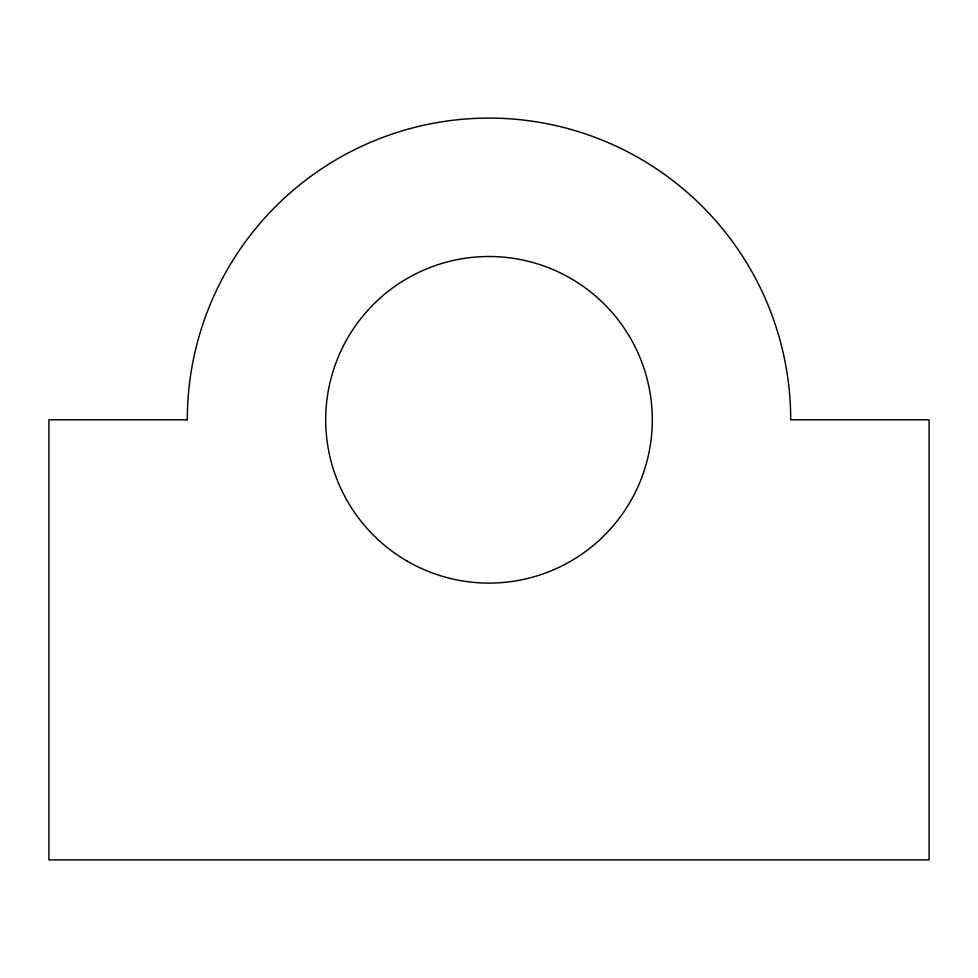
<?xml version="1.0" encoding="UTF-8"?>
<svg xmlns="http://www.w3.org/2000/svg" width="978" height="978" viewBox="0 0 978 978"><rect width="100%" height="100%" fill="white"/><g stroke="black" fill="none" stroke-linecap="round" stroke-linejoin="round"><path stroke-width="1.47" d="M187.299 419.806L48.9 419.806L48.9 859.906L929.1 859.906L929.1 419.806L790.701 419.806A301.701 301.701 0 0 0 489 118.093A301.701 301.701 0 0 0 187.299 419.806M407.349 561.225A163.302 163.302 0 0 0 652.302 419.806A163.302 163.302 0 0 0 407.349 278.375A163.302 163.302 0 0 0 407.349 561.225"/></g></svg>
